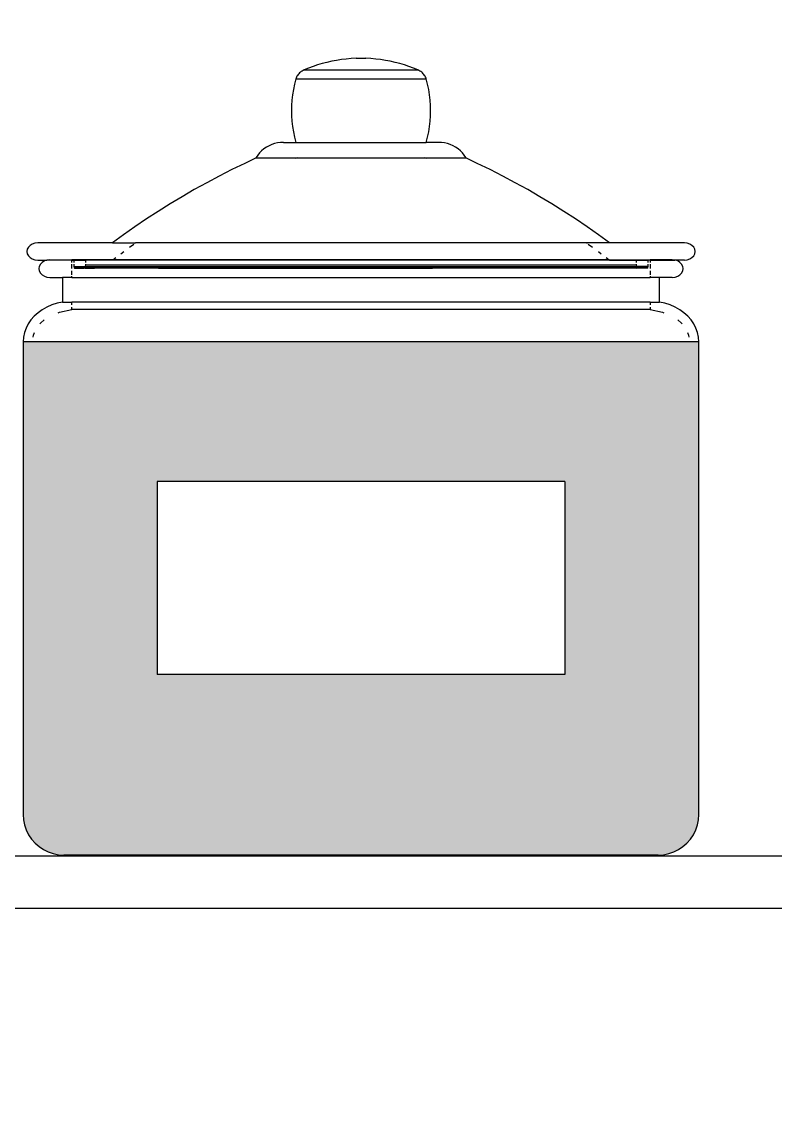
# Model space of a CAD drawing. Header units: millimetres. Extents: x 857 to 2168, y 576 to 1198.
# Drawn here: x 1510.3 to 1517.08, y 635.29 to 645.15 of the extents above; entities that cross this region are included whole.
import ezdxf

# ---------------------------------------------------------------- set-up
doc = ezdxf.new("R2010")
doc.units = ezdxf.units.MM
doc.layers.add('WAL', color=7, linetype='Continuous', lineweight=30)

msp = doc.modelspace()

# ---------------------------------------------------------------- hatches: boundary and pattern name
at = {"lineweight": -2, "true_color": 0xfac7ad}
h = msp.add_hatch(color=31, dxfattribs=at)
h.dxf.hatch_style = 1
h.paths.add_polyline_path([(1502.9774, 666.3152), (1502.8928, 666.3152), (1496.9806, 666.3152), (1496.896, 666.3152), (1496.896, 660.5431), (1496.8991, 660.4954), (1496.9084, 660.4484), (1496.9238, 660.4031), (1496.945, 660.3602), (1496.9716, 660.3204), (1497.0031, 660.2844), (1497.0391, 660.2529), (1497.0789, 660.2263), (1497.1218, 660.2051), (1497.1338, 660.2011), (1502.7396, 660.2011), (1502.7516, 660.2051), (1502.7945, 660.2263), (1502.8343, 660.2529), (1502.8703, 660.2844), (1502.9018, 660.3204), (1502.9284, 660.3602), (1502.9496, 660.4031), (1502.9649, 660.4484), (1502.9743, 660.4954), (1502.9774, 660.5431)])
h.paths.add_polyline_path([(1501.7719, 662.5604), (1498.1014, 662.5604), (1498.1014, 664.298), (1501.7719, 664.298)], flags=16)
h.paths.add_polyline_path([(1509.9276, 666.3152), (1509.843, 666.3152), (1503.9308, 666.3152), (1503.8462, 666.3152), (1503.8462, 660.5431), (1503.8493, 660.4954), (1503.8587, 660.4484), (1503.874, 660.4031), (1503.8952, 660.3602), (1503.9218, 660.3204), (1503.9533, 660.2844), (1503.9893, 660.2529), (1504.0291, 660.2263), (1504.072, 660.2051), (1504.084, 660.2011), (1509.6898, 660.2011), (1509.7018, 660.2051), (1509.7447, 660.2263), (1509.7845, 660.2529), (1509.8205, 660.2844), (1509.852, 660.3204), (1509.8786, 660.3602), (1509.8998, 660.4031), (1509.9152, 660.4484), (1509.9245, 660.4954), (1509.9276, 660.5431)])
h.paths.add_polyline_path([(1505.0517, 662.5604), (1505.0517, 664.298), (1508.7221, 664.298), (1508.7221, 662.5604)], flags=16)
h.paths.add_polyline_path([(1516.6871, 660.4031), (1516.7025, 660.4484), (1516.7118, 660.4954), (1516.715, 660.5431), (1516.715, 664.7949), (1510.6335, 664.7949), (1510.6335, 660.5431), (1510.6366, 660.4954), (1510.646, 660.4484), (1510.6614, 660.4031), (1510.6825, 660.3602), (1510.7091, 660.3204), (1510.7407, 660.2844), (1510.7766, 660.2529), (1510.8164, 660.2263), (1510.8594, 660.2051), (1510.8714, 660.2011), (1516.4771, 660.2011), (1516.4891, 660.2051), (1516.532, 660.2263), (1516.5718, 660.2529), (1516.6078, 660.2844), (1516.6393, 660.3204), (1516.6659, 660.3602)])
h.paths.add_polyline_path([(1511.839, 661.8002), (1511.839, 663.5378), (1515.5095, 663.5378), (1515.5095, 661.8002)], flags=16)
h.paths.add_polyline_path([(1523.6652, 664.7949), (1517.5837, 664.7949), (1517.5837, 660.5431), (1517.5869, 660.4954), (1517.5962, 660.4484), (1517.6116, 660.4031), (1517.6327, 660.3602), (1517.6593, 660.3204), (1517.6909, 660.2844), (1517.7269, 660.2529), (1517.7667, 660.2263), (1517.8096, 660.2051), (1517.8216, 660.2011), (1523.4273, 660.2011), (1523.4393, 660.2051), (1523.4822, 660.2263), (1523.522, 660.2529), (1523.558, 660.2844), (1523.5896, 660.3204), (1523.6162, 660.3602), (1523.6373, 660.4031), (1523.6527, 660.4484), (1523.662, 660.4954), (1523.6652, 660.5431)])
h.paths.add_polyline_path([(1518.7892, 661.8002), (1518.7892, 663.5378), (1522.4597, 663.5378), (1522.4597, 661.8002)], flags=16)
h.paths.add_polyline_path([(1504.2156, 653.5271), (1498.1341, 653.5271), (1498.1341, 649.2754), (1498.1373, 649.2276), (1498.1466, 649.1807), (1498.162, 649.1354), (1498.1831, 649.0925), (1498.2097, 649.0527), (1498.2413, 649.0167), (1504.1084, 649.0167), (1504.14, 649.0527), (1504.1666, 649.0925), (1504.1877, 649.1354), (1504.2031, 649.1807), (1504.2124, 649.2276), (1504.2156, 649.2754)])
h.paths.add_polyline_path([(1503.0101, 650.5325), (1499.3396, 650.5325), (1499.3396, 652.27), (1503.0101, 652.27)], flags=16)
h.paths.add_polyline_path([(1524.9033, 655.0475), (1524.8187, 655.0475), (1518.9065, 655.0475), (1518.8219, 655.0475), (1518.8219, 649.2754), (1518.825, 649.2276), (1518.8344, 649.1807), (1518.8497, 649.1354), (1518.8709, 649.0925), (1518.8975, 649.0527), (1518.9291, 649.0167), (1524.7962, 649.0167), (1524.8277, 649.0527), (1524.8543, 649.0925), (1524.8755, 649.1354), (1524.8909, 649.1807), (1524.9002, 649.2276), (1524.9033, 649.2754)])
h.paths.add_polyline_path([(1523.6979, 653.0302), (1523.6979, 651.2927), (1520.0274, 651.2927), (1520.0274, 653.0302)], flags=16)
h.paths.add_polyline_path([(1511.1658, 653.5271), (1505.0844, 653.5271), (1505.0844, 649.2754), (1505.0875, 649.2276), (1505.0968, 649.1807), (1505.1122, 649.1354), (1505.1334, 649.0925), (1505.16, 649.0527), (1505.1915, 649.0167), (1511.0586, 649.0167), (1511.0902, 649.0527), (1511.1168, 649.0925), (1511.1379, 649.1354), (1511.1533, 649.1807), (1511.1627, 649.2276), (1511.1658, 649.2754)])
h.paths.add_polyline_path([(1506.2898, 650.5325), (1506.2898, 652.27), (1509.9603, 652.27), (1509.9603, 650.5325)], flags=16)
h.paths.add_polyline_path([(1517.9531, 655.0475), (1517.8685, 655.0475), (1511.9563, 655.0475), (1511.8717, 655.0475), (1511.8717, 649.2754), (1511.8748, 649.2276), (1511.8841, 649.1807), (1511.8995, 649.1354), (1511.9207, 649.0925), (1511.9473, 649.0527), (1511.9788, 649.0167), (1517.846, 649.0167), (1517.8775, 649.0527), (1517.9041, 649.0925), (1517.9253, 649.1354), (1517.9407, 649.1807), (1517.95, 649.2276), (1517.9531, 649.2754)])
h.paths.add_polyline_path([(1513.0772, 651.2927), (1513.0772, 653.0302), (1516.7476, 653.0302), (1516.7476, 651.2927)], flags=16)
h.paths.add_polyline_path([(1502.6545, 643.7909), (1502.5699, 643.7909), (1496.6576, 643.7909), (1496.573, 643.7909), (1496.573, 638.0188), (1496.5762, 637.9711), (1496.5855, 637.9242), (1496.6009, 637.8788), (1496.622, 637.8359), (1496.6486, 637.7961), (1496.6802, 637.7601), (1496.7162, 637.7286), (1496.7559, 637.702), (1496.7989, 637.6808), (1496.8442, 637.6655), (1496.8911, 637.6561), (1496.9389, 637.653), (1497.304, 637.653), (1501.9235, 637.653), (1502.2886, 637.653), (1502.3364, 637.6561), (1502.3833, 637.6655), (1502.4286, 637.6808), (1502.4715, 637.702), (1502.5113, 637.7286), (1502.5473, 637.7601), (1502.5789, 637.7961), (1502.6054, 637.8359), (1502.6266, 637.8788), (1502.642, 637.9242), (1502.6513, 637.9711), (1502.6545, 638.0188)])
h.paths.add_polyline_path([(1497.7785, 640.0361), (1497.7785, 641.7737), (1501.449, 641.7737), (1501.449, 640.0361)], flags=16)
h.paths.add_polyline_path([(1509.6047, 643.7909), (1509.5201, 643.7909), (1503.6078, 643.7909), (1503.5232, 643.7909), (1503.5232, 638.0188), (1503.5264, 637.9711), (1503.5357, 637.9242), (1503.5511, 637.8788), (1503.5723, 637.8359), (1503.5988, 637.7961), (1503.6304, 637.7601), (1503.6664, 637.7286), (1503.7062, 637.702), (1503.7491, 637.6808), (1503.7944, 637.6655), (1503.8413, 637.6561), (1503.8891, 637.653), (1504.2542, 637.653), (1508.8737, 637.653), (1509.2388, 637.653), (1509.2866, 637.6561), (1509.3335, 637.6655), (1509.3788, 637.6808), (1509.4218, 637.702), (1509.4615, 637.7286), (1509.4975, 637.7601), (1509.5291, 637.7961), (1509.5557, 637.8359), (1509.5768, 637.8788), (1509.5922, 637.9242), (1509.6016, 637.9711), (1509.6047, 638.0188)])
h.paths.add_polyline_path([(1504.7287, 640.0361), (1504.7287, 641.7737), (1508.3992, 641.7737), (1508.3992, 640.0361)], flags=16)
h.paths.add_polyline_path([(1516.392, 642.2706), (1510.3106, 642.2706), (1510.3106, 638.0188), (1510.3137, 637.9711), (1510.323, 637.9242), (1510.3384, 637.8788), (1510.3596, 637.8359), (1510.3862, 637.7961), (1510.4177, 637.7601), (1510.4537, 637.7286), (1510.4935, 637.702), (1510.5364, 637.6808), (1510.5817, 637.6655), (1510.6287, 637.6561), (1510.6764, 637.653), (1511.0416, 637.653), (1515.661, 637.653), (1516.0262, 637.653), (1516.0739, 637.6561), (1516.1208, 637.6655), (1516.1662, 637.6808), (1516.2091, 637.702), (1516.2489, 637.7286), (1516.2848, 637.7601), (1516.3164, 637.7961), (1516.343, 637.8359), (1516.3642, 637.8788), (1516.3795, 637.9242), (1516.3889, 637.9711), (1516.392, 638.0188)])
h.paths.add_polyline_path([(1511.516, 639.2759), (1511.516, 641.0135), (1515.1865, 641.0135), (1515.1865, 639.2759)], flags=16)
h.paths.add_polyline_path([(1523.2932, 637.8359), (1523.3144, 637.8788), (1523.3298, 637.9242), (1523.3391, 637.9711), (1523.3422, 638.0188), (1523.3422, 642.2706), (1517.2608, 642.2706), (1517.2608, 638.0188), (1517.2639, 637.9711), (1517.2732, 637.9242), (1517.2886, 637.8788), (1517.3098, 637.8359), (1517.3364, 637.7961), (1517.3679, 637.7601), (1517.4039, 637.7286), (1517.4437, 637.702), (1517.4866, 637.6808), (1517.5319, 637.6655), (1517.5789, 637.6561), (1517.6266, 637.653), (1517.9918, 637.653), (1522.6112, 637.653), (1522.9764, 637.653), (1523.0241, 637.6561), (1523.0711, 637.6655), (1523.1164, 637.6808), (1523.1593, 637.702), (1523.1991, 637.7286), (1523.2351, 637.7601), (1523.2666, 637.7961)])
h.paths.add_polyline_path([(1518.4663, 639.2759), (1518.4663, 641.0135), (1522.1367, 641.0135), (1522.1367, 639.2759)], flags=16)
h.paths.add_polyline_path([(1502.6849, 630.9782), (1496.6035, 630.9782), (1496.6035, 626.7265), (1496.6066, 626.6787), (1496.616, 626.6318), (1496.6314, 626.5865), (1496.6525, 626.5435), (1496.6791, 626.5037), (1496.7107, 626.4678), (1502.5778, 626.4678), (1502.6093, 626.5037), (1502.6359, 626.5435), (1502.6571, 626.5865), (1502.6725, 626.6318), (1502.6818, 626.6787), (1502.6849, 626.7265)])
h.paths.add_polyline_path([(1497.809, 627.9836), (1497.809, 629.7211), (1501.4795, 629.7211), (1501.4795, 627.9836)], flags=16)
h.paths.add_polyline_path([(1509.6352, 630.9782), (1503.5537, 630.9782), (1503.5537, 626.7265), (1503.5569, 626.6787), (1503.5662, 626.6318), (1503.5816, 626.5865), (1503.6027, 626.5435), (1503.6293, 626.5037), (1503.6609, 626.4678), (1509.528, 626.4678), (1509.5596, 626.5037), (1509.5862, 626.5435), (1509.6073, 626.5865), (1509.6227, 626.6318), (1509.632, 626.6787), (1509.6352, 626.7265)])
h.paths.add_polyline_path([(1504.7592, 627.9836), (1504.7592, 629.7211), (1508.4297, 629.7211), (1508.4297, 627.9836)], flags=16)
h.paths.add_polyline_path([(1516.4225, 632.4986), (1516.3379, 632.4986), (1510.4256, 632.4986), (1510.341, 632.4986), (1510.341, 626.7265), (1510.3442, 626.6787), (1510.3535, 626.6318), (1510.3689, 626.5865), (1510.3901, 626.5435), (1510.4167, 626.5037), (1510.4482, 626.4678), (1516.3153, 626.4678), (1516.3469, 626.5037), (1516.3735, 626.5435), (1516.3946, 626.5865), (1516.41, 626.6318), (1516.4194, 626.6787), (1516.4225, 626.7265)])
h.paths.add_polyline_path([(1511.5465, 628.7437), (1511.5465, 630.4813), (1515.217, 630.4813), (1515.217, 628.7437)], flags=16)
h.paths.add_polyline_path([(1523.3727, 632.4986), (1523.2881, 632.4986), (1517.3759, 632.4986), (1517.2913, 632.4986), (1517.2913, 626.7265), (1517.2944, 626.6787), (1517.3037, 626.6318), (1517.3191, 626.5865), (1517.3403, 626.5435), (1517.3669, 626.5037), (1517.3984, 626.4678), (1523.2656, 626.4678), (1523.2971, 626.5037), (1523.3237, 626.5435), (1523.3449, 626.5865), (1523.3602, 626.6318), (1523.3696, 626.6787), (1523.3727, 626.7265)])
h.paths.add_polyline_path([(1522.1672, 628.7437), (1518.4968, 628.7437), (1518.4968, 630.4813), (1522.1672, 630.4813)], flags=16)
at = {"layer": 'WAL', "lineweight": -2, "true_color": 0xd56c9f}
h = msp.add_hatch(dxfattribs=at)
h.set_pattern_fill('GOST_GROUND', color=233, scale=0.75)
h.set_pattern_definition([(45, (-730.247, 1758.333), (10.606602, 0), [15]), (45, (-727.997, 1758.333), (10.606602, 0), [15]), (45, (-725.747, 1758.333), (10.606602, 0), [15])])
h.paths.add_polyline_path([(1533.8141, 703.2475), (1490.8692, 703.2475), (1490.8692, 673.8299), (1529.406, 673.8299, 0.496712), (1529.406, 672.89), (1490.8692, 672.89), (1490.8692, 671.0101), (1529.406, 671.0101), (1529.406, 626.3639), (1490.8692, 626.3639), (1490.8692, 624.4841), (1529.4284, 624.4841, 0.569305), (1529.4284, 623.5442), (1490.8692, 623.5442), (1490.8692, 594.9485), (1533.8141, 594.9485), (1533.8141, 622.6047)])

# ---------------------------------------------------------------- linework, layer by layer
at = {"layer": 'WAL', "lineweight": -2}
for p, q in [((1513.3069, 644.8195), (1513.2626, 644.8169)), ((1513.3069, 644.8195), (1513.2626, 644.8169)), ((1513.3069, 644.8195), (1513.3957, 644.8195)), ((1513.3069, 644.8195), (1513.3957, 644.8195)), ((1513.44, 644.8169), (1513.3957, 644.8195)), ((1513.44, 644.8169), (1513.3957, 644.8195)), ((1512.8799, 644.7307), (1512.8405, 644.7144)), ((1512.8799, 644.7307), (1512.8405, 644.7144)), ((1512.9202, 644.7457), (1512.8799, 644.7307)), ((1512.9202, 644.7457), (1512.8799, 644.7307)), ((1512.9611, 644.7594), (1512.9202, 644.7457)), ((1512.9611, 644.7594), (1512.9202, 644.7457)), ((1513.0028, 644.7718), (1512.9611, 644.7594)), ((1513.0028, 644.7718), (1512.9611, 644.7594)), ((1513.045, 644.7828), (1513.0028, 644.7718)), ((1513.045, 644.7828), (1513.0028, 644.7718)), ((1513.0877, 644.7924), (1513.045, 644.7828)), ((1513.0877, 644.7924), (1513.045, 644.7828)), ((1513.131, 644.8007), (1513.0877, 644.7924)), ((1513.131, 644.8007), (1513.0877, 644.7924)), ((1513.1746, 644.8075), (1513.131, 644.8007)), ((1513.1746, 644.8075), (1513.131, 644.8007)), ((1513.2185, 644.8129), (1513.1746, 644.8075)), ((1513.2185, 644.8129), (1513.1746, 644.8075)), ((1513.2626, 644.8169), (1513.2185, 644.8129)), ((1513.2626, 644.8169), (1513.2185, 644.8129)), ((1513.4841, 644.8129), (1513.44, 644.8169)), ((1513.4841, 644.8129), (1513.44, 644.8169)), ((1513.528, 644.8075), (1513.4841, 644.8129)), ((1513.528, 644.8075), (1513.4841, 644.8129)), ((1513.5716, 644.8007), (1513.528, 644.8075)), ((1513.5716, 644.8007), (1513.528, 644.8075)), ((1513.6148, 644.7924), (1513.5716, 644.8007)), ((1513.6148, 644.7924), (1513.5716, 644.8007)), ((1513.6576, 644.7828), (1513.6148, 644.7924)), ((1513.6576, 644.7828), (1513.6148, 644.7924)), ((1513.6998, 644.7718), (1513.6576, 644.7828)), ((1513.6998, 644.7718), (1513.6576, 644.7828)), ((1513.7414, 644.7594), (1513.6998, 644.7718)), ((1513.7414, 644.7594), (1513.6998, 644.7718)), ((1513.7824, 644.7457), (1513.7414, 644.7594)), ((1513.7824, 644.7457), (1513.7414, 644.7594)), ((1513.8226, 644.7307), (1513.7824, 644.7457)), ((1513.8226, 644.7307), (1513.7824, 644.7457)), ((1513.8621, 644.7144), (1513.8226, 644.7307)), ((1513.8621, 644.7144), (1513.8226, 644.7307)), ((1512.7635, 644.6334), (1512.7518, 644.5865)), ((1512.7635, 644.6334), (1512.7518, 644.5865)), ((1512.7663, 644.6419), (1512.7635, 644.6334)), ((1512.7663, 644.6419), (1512.7635, 644.6334)), ((1512.7635, 644.6334), (1513.939, 644.6334)), ((1512.7635, 644.6334), (1513.939, 644.6334)), ((1512.7697, 644.6502), (1512.7663, 644.6419)), ((1512.7697, 644.6502), (1512.7663, 644.6419)), ((1512.774, 644.6582), (1512.7697, 644.6502)), ((1512.774, 644.6582), (1512.7697, 644.6502)), ((1512.7789, 644.666), (1512.774, 644.6582)), ((1512.7789, 644.666), (1512.774, 644.6582)), ((1512.7845, 644.6735), (1512.7789, 644.666)), ((1512.7845, 644.6735), (1512.7789, 644.666)), ((1512.7908, 644.6806), (1512.7845, 644.6735)), ((1512.7908, 644.6806), (1512.7845, 644.6735)), ((1512.7977, 644.6874), (1512.7908, 644.6806)), ((1512.7977, 644.6874), (1512.7908, 644.6806)), ((1512.8053, 644.6937), (1512.7977, 644.6874)), ((1512.8053, 644.6937), (1512.7977, 644.6874)), ((1512.8133, 644.6996), (1512.8053, 644.6937)), ((1512.8133, 644.6996), (1512.8053, 644.6937)), ((1512.8219, 644.7051), (1512.8133, 644.6996)), ((1512.8219, 644.7051), (1512.8133, 644.6996)), ((1512.831, 644.71), (1512.8219, 644.7051)), ((1512.831, 644.71), (1512.8219, 644.7051)), ((1512.8405, 644.7144), (1512.831, 644.71)), ((1512.8405, 644.7144), (1512.831, 644.71)), ((1512.8405, 644.7144), (1513.8621, 644.7144)), ((1512.8405, 644.7144), (1513.8621, 644.7144)), ((1513.8716, 644.71), (1513.8621, 644.7144)), ((1513.8716, 644.71), (1513.8621, 644.7144)), ((1513.8806, 644.7051), (1513.8716, 644.71)), ((1513.8806, 644.7051), (1513.8716, 644.71)), ((1513.8892, 644.6996), (1513.8806, 644.7051)), ((1513.8892, 644.6996), (1513.8806, 644.7051)), ((1513.8973, 644.6937), (1513.8892, 644.6996)), ((1513.8973, 644.6937), (1513.8892, 644.6996)), ((1513.9048, 644.6874), (1513.8973, 644.6937)), ((1513.9048, 644.6874), (1513.8973, 644.6937)), ((1513.9118, 644.6806), (1513.9048, 644.6874)), ((1513.9118, 644.6806), (1513.9048, 644.6874)), ((1513.9181, 644.6735), (1513.9118, 644.6806)), ((1513.9181, 644.6735), (1513.9118, 644.6806)), ((1513.9237, 644.666), (1513.9181, 644.6735)), ((1513.9237, 644.666), (1513.9181, 644.6735)), ((1513.9286, 644.6582), (1513.9237, 644.666)), ((1513.9286, 644.6582), (1513.9237, 644.666)), ((1513.9328, 644.6502), (1513.9286, 644.6582)), ((1513.9328, 644.6502), (1513.9286, 644.6582)), ((1513.9363, 644.6419), (1513.9328, 644.6502)), ((1513.9363, 644.6419), (1513.9328, 644.6502)), ((1513.939, 644.6334), (1513.9363, 644.6419)), ((1513.939, 644.6334), (1513.9363, 644.6419)), ((1513.9508, 644.5865), (1513.939, 644.6334)), ((1513.9508, 644.5865), (1513.939, 644.6334)), ((1512.7422, 644.5393), (1512.7347, 644.4918)), ((1512.7422, 644.5393), (1512.7347, 644.4918)), ((1512.7518, 644.5865), (1512.7422, 644.5393)), ((1512.7518, 644.5865), (1512.7422, 644.5393)), ((1513.9604, 644.5393), (1513.9508, 644.5865)), ((1513.9604, 644.5393), (1513.9508, 644.5865)), ((1513.9679, 644.4918), (1513.9604, 644.5393)), ((1513.9679, 644.4918), (1513.9604, 644.5393)), ((1512.7293, 644.4442), (1512.7261, 644.3964)), ((1512.7293, 644.4442), (1512.7261, 644.3964)), ((1512.7347, 644.4918), (1512.7293, 644.4442)), ((1512.7347, 644.4918), (1512.7293, 644.4442)), ((1513.9732, 644.4442), (1513.9679, 644.4918)), ((1513.9732, 644.4442), (1513.9679, 644.4918)), ((1513.9764, 644.3964), (1513.9732, 644.4442)), ((1513.9764, 644.3964), (1513.9732, 644.4442)), ((1512.7261, 644.3964), (1512.725, 644.3485)), ((1512.7261, 644.3964), (1512.725, 644.3485)), ((1512.725, 644.3485), (1512.7261, 644.3007)), ((1512.725, 644.3485), (1512.7261, 644.3007)), ((1513.9775, 644.3485), (1513.9764, 644.3964)), ((1513.9775, 644.3485), (1513.9764, 644.3964)), ((1513.9764, 644.3007), (1513.9775, 644.3485)), ((1513.9764, 644.3007), (1513.9775, 644.3485)), ((1512.7261, 644.3007), (1512.7293, 644.2529)), ((1512.7261, 644.3007), (1512.7293, 644.2529)), ((1512.7293, 644.2529), (1512.7347, 644.2053)), ((1512.7293, 644.2529), (1512.7347, 644.2053)), ((1513.9679, 644.2053), (1513.9732, 644.2529)), ((1513.9679, 644.2053), (1513.9732, 644.2529)), ((1513.9732, 644.2529), (1513.9764, 644.3007)), ((1513.9732, 644.2529), (1513.9764, 644.3007)), ((1512.7347, 644.2053), (1512.7422, 644.1578)), ((1512.7347, 644.2053), (1512.7422, 644.1578)), ((1512.7422, 644.1578), (1512.7518, 644.1106)), ((1512.7422, 644.1578), (1512.7518, 644.1106)), ((1513.9508, 644.1106), (1513.9604, 644.1578)), ((1513.9508, 644.1106), (1513.9604, 644.1578)), ((1513.9604, 644.1578), (1513.9679, 644.2053)), ((1513.9604, 644.1578), (1513.9679, 644.2053)), ((1512.5233, 644.0333), (1512.4997, 644.0204)), ((1512.5233, 644.0333), (1512.4997, 644.0204)), ((1512.5481, 644.0441), (1512.5233, 644.0333)), ((1512.5481, 644.0441), (1512.5233, 644.0333)), ((1512.574, 644.0526), (1512.5481, 644.0441)), ((1512.574, 644.0526), (1512.5481, 644.0441)), ((1512.6005, 644.0587), (1512.574, 644.0526)), ((1512.6005, 644.0587), (1512.574, 644.0526)), ((1512.6276, 644.0624), (1512.6005, 644.0587)), ((1512.6276, 644.0624), (1512.6005, 644.0587)), ((1512.655, 644.0636), (1512.6276, 644.0624)), ((1512.655, 644.0636), (1512.6276, 644.0624)), ((1512.655, 644.0636), (1512.7635, 644.0636)), ((1512.655, 644.0636), (1512.7635, 644.0636)), ((1512.7518, 644.1106), (1512.7635, 644.0636)), ((1512.7518, 644.1106), (1512.7635, 644.0636)), ((1512.7635, 644.0636), (1513.939, 644.0636)), ((1512.7635, 644.0636), (1513.939, 644.0636)), ((1513.939, 644.0636), (1513.9508, 644.1106)), ((1513.939, 644.0636), (1513.9508, 644.1106)), ((1514.0476, 644.0636), (1513.939, 644.0636)), ((1514.0476, 644.0636), (1513.939, 644.0636)), ((1514.075, 644.0624), (1514.0476, 644.0636)), ((1514.075, 644.0624), (1514.0476, 644.0636)), ((1514.102, 644.0587), (1514.075, 644.0624)), ((1514.102, 644.0587), (1514.075, 644.0624)), ((1514.1286, 644.0526), (1514.102, 644.0587)), ((1514.1286, 644.0526), (1514.102, 644.0587)), ((1514.1544, 644.0441), (1514.1286, 644.0526)), ((1514.1544, 644.0441), (1514.1286, 644.0526)), ((1514.1793, 644.0333), (1514.1544, 644.0441)), ((1514.1793, 644.0333), (1514.1544, 644.0441)), ((1514.2029, 644.0204), (1514.1793, 644.0333)), ((1514.2029, 644.0204), (1514.1793, 644.0333)), ((1512.4215, 643.9494), (1512.4069, 643.9276)), ((1512.4215, 643.9494), (1512.4069, 643.9276)), ((1512.4382, 643.9697), (1512.4215, 643.9494)), ((1512.4382, 643.9697), (1512.4215, 643.9494)), ((1512.4569, 643.9884), (1512.4382, 643.9697)), ((1512.4569, 643.9884), (1512.4382, 643.9697)), ((1512.4775, 644.0054), (1512.4569, 643.9884)), ((1512.4775, 644.0054), (1512.4569, 643.9884)), ((1512.4997, 644.0204), (1512.4775, 644.0054)), ((1512.4997, 644.0204), (1512.4775, 644.0054)), ((1514.2251, 644.0054), (1514.2029, 644.0204)), ((1514.2251, 644.0054), (1514.2029, 644.0204)), ((1514.2457, 643.9884), (1514.2251, 644.0054)), ((1514.2457, 643.9884), (1514.2251, 644.0054)), ((1514.2644, 643.9697), (1514.2457, 643.9884)), ((1514.2644, 643.9697), (1514.2457, 643.9884)), ((1514.2811, 643.9494), (1514.2644, 643.9697)), ((1514.2811, 643.9494), (1514.2644, 643.9697)), ((1514.2957, 643.9276), (1514.2811, 643.9494)), ((1514.2957, 643.9276), (1514.2811, 643.9494)), ((1512.3048, 643.8742), (1512.1893, 643.818)), ((1512.3048, 643.8742), (1512.1893, 643.818)), ((1512.4028, 643.9199), (1512.3048, 643.8742)), ((1512.4028, 643.9199), (1512.3048, 643.8742)), ((1512.4069, 643.9276), (1512.4028, 643.9199)), ((1512.4069, 643.9276), (1512.4028, 643.9199)), ((1512.7621, 643.9199), (1512.4028, 643.9199)), ((1512.7621, 643.9199), (1512.4028, 643.9199)), ((1512.7621, 643.9199), (1512.7831, 643.9276)), ((1512.7621, 643.9199), (1512.7831, 643.9276)), ((1513.9404, 643.9199), (1512.7621, 643.9199)), ((1513.9404, 643.9199), (1512.7621, 643.9199)), ((1513.9195, 643.9276), (1513.9404, 643.9199)), ((1513.9195, 643.9276), (1513.9404, 643.9199)), ((1514.2998, 643.9199), (1513.9404, 643.9199)), ((1514.2998, 643.9199), (1513.9404, 643.9199)), ((1514.2998, 643.9199), (1514.2957, 643.9276)), ((1514.2998, 643.9199), (1514.2957, 643.9276)), ((1514.3978, 643.8742), (1514.2998, 643.9199)), ((1514.3978, 643.8742), (1514.2998, 643.9199)), ((1514.5132, 643.818), (1514.3978, 643.8742)), ((1514.5132, 643.818), (1514.3978, 643.8742)), ((1512.0752, 643.7599), (1511.9624, 643.6999)), ((1512.0752, 643.7599), (1511.9624, 643.6999)), ((1512.1893, 643.818), (1512.0752, 643.7599)), ((1512.1893, 643.818), (1512.0752, 643.7599)), ((1514.6274, 643.7599), (1514.5132, 643.818)), ((1514.6274, 643.7599), (1514.5132, 643.818)), ((1514.7402, 643.6999), (1514.6274, 643.7599)), ((1514.7402, 643.6999), (1514.6274, 643.7599)), ((1511.851, 643.6382), (1511.741, 643.5748)), ((1511.851, 643.6382), (1511.741, 643.5748)), ((1511.9624, 643.6999), (1511.851, 643.6382)), ((1511.9624, 643.6999), (1511.851, 643.6382)), ((1514.8516, 643.6382), (1514.7402, 643.6999)), ((1514.8516, 643.6382), (1514.7402, 643.6999)), ((1514.9616, 643.5748), (1514.8516, 643.6382)), ((1514.9616, 643.5748), (1514.8516, 643.6382)), ((1511.741, 643.5748), (1511.6325, 643.5096)), ((1511.741, 643.5748), (1511.6325, 643.5096)), ((1515.0701, 643.5096), (1514.9616, 643.5748)), ((1515.0701, 643.5096), (1514.9616, 643.5748)), ((1511.5255, 643.4427), (1511.4202, 643.3741)), ((1511.5255, 643.4427), (1511.4202, 643.3741)), ((1511.6325, 643.5096), (1511.5255, 643.4427)), ((1511.6325, 643.5096), (1511.5255, 643.4427)), ((1515.177, 643.4427), (1515.0701, 643.5096)), ((1515.177, 643.4427), (1515.0701, 643.5096)), ((1515.2824, 643.3741), (1515.177, 643.4427)), ((1515.2824, 643.3741), (1515.177, 643.4427)), ((1511.4202, 643.3741), (1511.3164, 643.3039)), ((1511.4202, 643.3741), (1511.3164, 643.3039)), ((1515.3862, 643.3039), (1515.2824, 643.3741)), ((1515.3862, 643.3039), (1515.2824, 643.3741)), ((1511.3164, 643.3039), (1511.2143, 643.2321)), ((1511.3164, 643.3039), (1511.2143, 643.2321)), ((1515.4882, 643.2321), (1515.3862, 643.3039)), ((1515.4882, 643.2321), (1515.3862, 643.3039)), ((1510.3924, 643.1483), (1510.3723, 643.1361)), ((1510.3924, 643.1483), (1510.3723, 643.1361)), ((1510.4159, 643.156), (1510.3924, 643.1483)), ((1510.4159, 643.156), (1510.3924, 643.1483)), ((1510.441, 643.1586), (1510.4159, 643.156)), ((1510.441, 643.1586), (1510.4159, 643.156)), ((1511.114, 643.1586), (1510.441, 643.1586)), ((1511.114, 643.1586), (1510.441, 643.1586)), ((1511.2143, 643.2321), (1511.114, 643.1586)), ((1511.2143, 643.2321), (1511.114, 643.1586)), ((1511.114, 643.1586), (1511.3204, 643.1586)), ((1511.114, 643.1586), (1511.3204, 643.1586)), ((1511.2669, 643.1201), (1511.306, 643.1483)), ((1511.2669, 643.1201), (1511.306, 643.1483)), ((1511.3167, 643.156), (1511.3204, 643.1586)), ((1511.3167, 643.156), (1511.3204, 643.1586)), ((1515.3822, 643.1586), (1511.3204, 643.1586)), ((1515.3822, 643.1586), (1511.3204, 643.1586)), ((1515.3822, 643.1586), (1515.3859, 643.156)), ((1515.5886, 643.1586), (1515.3822, 643.1586)), ((1515.3822, 643.1586), (1515.3859, 643.156)), ((1515.5886, 643.1586), (1515.3822, 643.1586)), ((1515.3965, 643.1483), (1515.4357, 643.1201)), ((1515.3965, 643.1483), (1515.4357, 643.1201)), ((1515.5886, 643.1586), (1515.4882, 643.2321)), ((1515.5886, 643.1586), (1515.4882, 643.2321)), ((1516.2615, 643.1586), (1515.5886, 643.1586)), ((1516.2615, 643.1586), (1515.5886, 643.1586)), ((1516.2867, 643.156), (1516.2615, 643.1586)), ((1516.2867, 643.156), (1516.2615, 643.1586)), ((1516.3101, 643.1483), (1516.2867, 643.156)), ((1516.3101, 643.1483), (1516.2867, 643.156)), ((1516.3302, 643.1361), (1516.3101, 643.1483)), ((1516.3302, 643.1361), (1516.3101, 643.1483)), ((1510.3472, 643.1015), (1510.3439, 643.0815)), ((1510.3472, 643.1015), (1510.3439, 643.0815)), ((1510.3439, 643.0815), (1510.3472, 643.0616)), ((1510.3439, 643.0815), (1510.3472, 643.0616)), ((1510.3569, 643.1201), (1510.3472, 643.1015)), ((1510.3569, 643.1201), (1510.3472, 643.1015)), ((1510.3472, 643.0616), (1510.3569, 643.043)), ((1510.3472, 643.0616), (1510.3569, 643.043)), ((1510.3723, 643.1361), (1510.3569, 643.1201)), ((1510.3723, 643.1361), (1510.3569, 643.1201)), ((1511.1889, 643.0616), (1511.215, 643.0815)), ((1511.1889, 643.0616), (1511.215, 643.0815)), ((1515.4875, 643.0815), (1515.5137, 643.0616)), ((1515.4875, 643.0815), (1515.5137, 643.0616)), ((1516.3457, 643.1201), (1516.3302, 643.1361)), ((1516.3457, 643.1201), (1516.3302, 643.1361)), ((1516.3554, 643.1015), (1516.3457, 643.1201)), ((1516.3554, 643.1015), (1516.3457, 643.1201)), ((1516.3457, 643.043), (1516.3554, 643.0616)), ((1516.3457, 643.043), (1516.3554, 643.0616)), ((1516.3587, 643.0815), (1516.3554, 643.1015)), ((1516.3587, 643.0815), (1516.3554, 643.1015)), ((1516.3554, 643.0616), (1516.3587, 643.0815)), ((1516.3554, 643.0616), (1516.3587, 643.0815)), ((1510.3569, 643.043), (1510.3723, 643.027)), ((1510.3569, 643.043), (1510.3723, 643.027)), ((1510.3723, 643.027), (1510.3924, 643.0148)), ((1510.3723, 643.027), (1510.3924, 643.0148)), ((1510.3924, 643.0148), (1510.4159, 643.0071)), ((1510.3924, 643.0148), (1510.4159, 643.0071)), ((1510.4159, 643.0071), (1510.441, 643.0045)), ((1510.4159, 643.0071), (1510.441, 643.0045)), ((1510.441, 643.0045), (1510.5245, 643.0044)), ((1510.441, 643.0045), (1510.5245, 643.0044)), ((1510.4558, 642.9483), (1510.4525, 642.9278)), ((1510.4558, 642.9483), (1510.4525, 642.9278)), ((1510.4655, 642.9674), (1510.4558, 642.9483)), ((1510.4655, 642.9674), (1510.4558, 642.9483)), ((1510.4809, 642.9838), (1510.4655, 642.9674)), ((1510.4809, 642.9838), (1510.4655, 642.9674)), ((1510.501, 642.9964), (1510.4809, 642.9838)), ((1510.501, 642.9964), (1510.4809, 642.9838)), ((1510.5245, 643.0044), (1510.501, 642.9964)), ((1510.5245, 643.0044), (1510.501, 642.9964)), ((1510.5254, 643.0045), (1510.5245, 643.0044)), ((1510.5254, 643.0045), (1510.5245, 643.0044)), ((1510.5496, 643.0071), (1510.5254, 643.0045)), ((1510.5496, 643.0071), (1510.5254, 643.0045)), ((1510.7496, 643.0045), (1510.5254, 643.0045)), ((1510.7496, 643.0045), (1510.5254, 643.0045)), ((1510.5496, 643.0071), (1510.7496, 643.0071)), ((1510.5496, 643.0071), (1510.7496, 643.0071)), ((1510.7496, 643.0045), (1510.7496, 643.0071)), ((1511.1174, 643.0071), (1510.7496, 643.0071)), ((1511.114, 643.0071), (1510.7496, 643.0071)), ((1510.7496, 643.0045), (1510.7496, 643.0071)), ((1511.1174, 643.0071), (1510.7496, 643.0071)), ((1511.114, 643.0071), (1510.7496, 643.0071)), ((1510.7496, 642.9838), (1510.7496, 643.0045)), ((1510.7496, 643.0045), (1510.7663, 643.0045)), ((1510.7496, 642.9838), (1510.7496, 643.0045)), ((1510.7496, 643.0045), (1510.7663, 643.0045)), ((1510.7496, 642.9278), (1510.7496, 642.9674)), ((1510.7496, 642.9278), (1510.7496, 642.9674)), ((1510.7663, 643.0045), (1510.7666, 642.9838)), ((1510.7663, 643.0045), (1510.8749, 643.0045)), ((1510.7663, 643.0045), (1510.7666, 642.9838)), ((1510.7663, 643.0045), (1510.8749, 643.0045)), ((1510.7669, 642.9674), (1510.7672, 642.947)), ((1510.7669, 642.9674), (1510.7672, 642.947)), ((1510.7672, 642.947), (1510.7683, 642.9413)), ((1510.7672, 642.947), (1510.8726, 642.947)), ((1510.7672, 642.947), (1510.7683, 642.9413)), ((1510.7672, 642.947), (1510.8726, 642.947)), ((1510.8717, 642.9413), (1510.8726, 642.947)), ((1510.8717, 642.9413), (1510.8726, 642.947)), ((1510.8726, 642.947), (1510.8749, 642.9613)), ((1510.8726, 642.947), (1510.8749, 642.9613)), ((1510.8726, 642.947), (1515.83, 642.947)), ((1510.8726, 642.947), (1515.83, 642.947)), ((1510.8749, 642.9838), (1510.8749, 643.0045)), ((1511.114, 643.0045), (1510.8749, 643.0045)), ((1510.8749, 642.9838), (1510.8749, 643.0045)), ((1511.114, 643.0045), (1510.8749, 643.0045)), ((1510.8749, 642.9613), (1510.8749, 642.9674)), ((1510.8749, 642.9613), (1510.8749, 642.9674)), ((1510.8749, 642.9613), (1515.8277, 642.9613)), ((1510.8749, 642.9613), (1515.8277, 642.9613)), ((1511.114, 643.0045), (1511.1174, 643.0071)), ((1511.114, 643.0045), (1511.1174, 643.0071)), ((1515.5886, 643.0045), (1511.114, 643.0045)), ((1515.5886, 643.0045), (1511.114, 643.0045)), ((1511.1174, 643.0071), (1511.1436, 643.027)), ((1511.1174, 643.0071), (1511.1436, 643.027)), ((1515.5852, 643.0071), (1511.1174, 643.0071)), ((1515.5852, 643.0071), (1511.1174, 643.0071)), ((1515.559, 643.027), (1515.5852, 643.0071)), ((1515.559, 643.027), (1515.5852, 643.0071)), ((1515.5852, 643.0071), (1515.5886, 643.0045)), ((1515.5852, 643.0071), (1515.953, 643.0071)), ((1515.5852, 643.0071), (1515.5886, 643.0045)), ((1515.5852, 643.0071), (1515.953, 643.0071)), ((1515.5886, 643.0045), (1515.8277, 643.0045)), ((1515.5886, 643.0045), (1515.8277, 643.0045)), ((1515.8277, 643.0045), (1515.8277, 642.9838)), ((1515.8277, 643.0045), (1515.9363, 643.0045)), ((1515.8277, 643.0045), (1515.8277, 642.9838)), ((1515.8277, 643.0045), (1515.9363, 643.0045)), ((1515.8277, 642.9674), (1515.8277, 642.9613)), ((1515.8277, 642.9674), (1515.8277, 642.9613)), ((1515.8277, 642.9613), (1515.83, 642.947)), ((1515.8277, 642.9613), (1515.83, 642.947)), ((1515.83, 642.947), (1515.8309, 642.9413)), ((1515.9354, 642.947), (1515.83, 642.947)), ((1515.83, 642.947), (1515.8309, 642.9413)), ((1515.9354, 642.947), (1515.83, 642.947)), ((1515.9342, 642.9413), (1515.9354, 642.947)), ((1515.9342, 642.9413), (1515.9354, 642.947)), ((1515.9354, 642.947), (1515.9357, 642.9674)), ((1515.9354, 642.947), (1515.9357, 642.9674)), ((1515.936, 642.9838), (1515.9363, 643.0045)), ((1515.936, 642.9838), (1515.9363, 643.0045)), ((1515.953, 643.0045), (1515.9363, 643.0045)), ((1515.953, 643.0045), (1515.9363, 643.0045)), ((1515.953, 643.0071), (1515.953, 643.0045)), ((1516.1529, 643.0071), (1515.953, 643.0071)), ((1515.953, 643.0071), (1515.953, 643.0045)), ((1516.1529, 643.0071), (1515.953, 643.0071)), ((1515.953, 643.0045), (1515.953, 642.9838)), ((1515.953, 643.0045), (1516.1772, 643.0045)), ((1515.953, 643.0045), (1515.953, 642.9838)), ((1515.953, 643.0045), (1516.1772, 643.0045)), ((1515.953, 642.9674), (1515.953, 642.9278)), ((1515.953, 642.9674), (1515.953, 642.9278)), ((1516.1772, 643.0045), (1516.1529, 643.0071)), ((1516.1772, 643.0045), (1516.1529, 643.0071)), ((1516.1781, 643.0044), (1516.1772, 643.0045)), ((1516.1781, 643.0044), (1516.1772, 643.0045)), ((1516.2615, 643.0045), (1516.1781, 643.0044)), ((1516.2615, 643.0045), (1516.1781, 643.0044)), ((1516.2015, 642.9964), (1516.1781, 643.0044)), ((1516.2015, 642.9964), (1516.1781, 643.0044)), ((1516.2217, 642.9838), (1516.2015, 642.9964)), ((1516.2217, 642.9838), (1516.2015, 642.9964)), ((1516.2371, 642.9674), (1516.2217, 642.9838)), ((1516.2371, 642.9674), (1516.2217, 642.9838)), ((1516.2468, 642.9483), (1516.2371, 642.9674)), ((1516.2468, 642.9483), (1516.2371, 642.9674)), ((1516.2501, 642.9278), (1516.2468, 642.9483)), ((1516.2501, 642.9278), (1516.2468, 642.9483)), ((1516.2615, 643.0045), (1516.2867, 643.0071)), ((1516.2615, 643.0045), (1516.2867, 643.0071)), ((1516.2867, 643.0071), (1516.3101, 643.0148)), ((1516.2867, 643.0071), (1516.3101, 643.0148)), ((1516.3101, 643.0148), (1516.3302, 643.027)), ((1516.3101, 643.0148), (1516.3302, 643.027)), ((1516.3302, 643.027), (1516.3457, 643.043)), ((1516.3302, 643.027), (1516.3457, 643.043)), ((1510.4525, 642.9278), (1510.4558, 642.9073)), ((1510.4525, 642.9278), (1510.4558, 642.9073)), ((1510.4558, 642.9073), (1510.4655, 642.8882)), ((1510.4558, 642.9073), (1510.4655, 642.8882)), ((1510.4655, 642.8882), (1510.4809, 642.8717)), ((1510.4655, 642.8882), (1510.4809, 642.8717)), ((1510.4809, 642.8717), (1510.501, 642.8591)), ((1510.4809, 642.8717), (1510.501, 642.8591)), ((1510.501, 642.8591), (1510.5245, 642.8512)), ((1510.501, 642.8591), (1510.5245, 642.8512)), ((1510.5245, 642.8512), (1510.5496, 642.8485)), ((1510.5245, 642.8512), (1510.5496, 642.8485)), ((1510.5496, 642.8485), (1510.6652, 642.8485)), ((1510.5496, 642.8485), (1510.6652, 642.8485)), ((1510.6652, 642.8485), (1510.6652, 642.6269)), ((1510.7496, 642.8485), (1510.6652, 642.8485)), ((1510.6652, 642.8485), (1510.6652, 642.6269)), ((1510.7496, 642.8485), (1510.6652, 642.8485)), ((1510.7496, 642.8717), (1510.7496, 642.9073)), ((1510.7496, 642.8717), (1510.7496, 642.9073)), ((1510.7496, 642.8485), (1510.7496, 642.8591)), ((1510.7496, 642.8485), (1510.7496, 642.8591)), ((1510.7496, 642.8485), (1515.953, 642.8485)), ((1510.7496, 642.8485), (1515.953, 642.8485)), ((1510.7683, 642.9413), (1510.7699, 642.936)), ((1510.7683, 642.9413), (1510.8717, 642.9413)), ((1510.7683, 642.9413), (1510.7699, 642.936)), ((1510.7683, 642.9413), (1510.8717, 642.9413)), ((1510.7699, 642.936), (1510.7719, 642.931)), ((1510.7699, 642.936), (1510.8579, 642.936)), ((1510.7699, 642.936), (1510.7719, 642.931)), ((1510.7699, 642.936), (1510.8579, 642.936)), ((1510.7719, 642.931), (1510.8598, 642.931)), ((1510.7719, 642.931), (1510.7735, 642.9278)), ((1510.7719, 642.931), (1510.8598, 642.931)), ((1510.7719, 642.931), (1510.7735, 642.9278)), ((1510.871, 642.9372), (1510.8579, 642.936)), ((1510.871, 642.9372), (1510.8579, 642.936)), ((1510.8689, 642.932), (1510.8598, 642.931)), ((1510.8689, 642.932), (1510.8598, 642.931)), ((1510.8668, 642.9278), (1510.8689, 642.932)), ((1510.8668, 642.9278), (1510.8689, 642.932)), ((1510.8689, 642.932), (1510.871, 642.9372)), ((1510.8689, 642.932), (1510.871, 642.9372)), ((1510.8689, 642.932), (1510.9535, 642.932)), ((1510.8689, 642.932), (1510.9535, 642.932)), ((1510.871, 642.9372), (1510.8717, 642.9413)), ((1510.871, 642.9372), (1510.8717, 642.9413)), ((1510.9555, 642.9372), (1510.871, 642.9372)), ((1510.9555, 642.9372), (1510.871, 642.9372)), ((1515.8309, 642.9413), (1510.8717, 642.9413)), ((1515.8309, 642.9413), (1510.8717, 642.9413)), ((1511.1174, 642.931), (1510.9535, 642.932)), ((1511.1174, 642.931), (1510.9535, 642.932)), ((1510.9555, 642.9372), (1511.1157, 642.936)), ((1510.9555, 642.9372), (1511.1157, 642.936)), ((1511.1157, 642.936), (1511.2033, 642.9372)), ((1511.1157, 642.936), (1511.2033, 642.9372)), ((1511.2015, 642.932), (1511.1174, 642.931)), ((1511.2015, 642.932), (1511.1174, 642.931)), ((1511.5274, 642.931), (1511.2015, 642.932)), ((1511.5274, 642.931), (1511.2015, 642.932)), ((1511.526, 642.936), (1511.2033, 642.9372)), ((1511.526, 642.936), (1511.2033, 642.9372)), ((1511.526, 642.936), (1511.5975, 642.9372)), ((1511.526, 642.936), (1511.5975, 642.9372)), ((1511.5274, 642.931), (1511.596, 642.932)), ((1511.5274, 642.931), (1511.596, 642.932)), ((1511.596, 642.932), (1512.0616, 642.931)), ((1511.596, 642.932), (1512.0616, 642.931)), ((1511.5975, 642.9372), (1512.0606, 642.936)), ((1511.5975, 642.9372), (1512.0606, 642.936)), ((1512.0606, 642.936), (1512.1112, 642.9372)), ((1512.0606, 642.936), (1512.1112, 642.9372)), ((1512.0616, 642.931), (1512.1101, 642.932)), ((1512.0616, 642.931), (1512.1101, 642.932)), ((1512.1101, 642.932), (1512.6837, 642.931)), ((1512.1101, 642.932), (1512.6837, 642.931)), ((1512.1112, 642.9372), (1512.6832, 642.936)), ((1512.1112, 642.9372), (1512.6832, 642.936)), ((1512.6832, 642.936), (1512.7093, 642.9372)), ((1512.6832, 642.936), (1512.7093, 642.9372)), ((1512.6837, 642.931), (1512.7088, 642.932)), ((1512.6837, 642.931), (1512.7088, 642.932)), ((1513.3513, 642.931), (1512.7088, 642.932)), ((1512.7088, 642.932), (1513.9938, 642.932)), ((1513.3513, 642.931), (1512.7088, 642.932)), ((1512.7088, 642.932), (1513.9938, 642.932)), ((1513.3513, 642.936), (1512.7093, 642.9372)), ((1512.7093, 642.9372), (1513.9932, 642.9372)), ((1513.3513, 642.936), (1512.7093, 642.9372)), ((1512.7093, 642.9372), (1513.9932, 642.9372)), ((1513.9932, 642.9372), (1513.3513, 642.936)), ((1513.9932, 642.9372), (1513.3513, 642.936)), ((1513.9938, 642.932), (1513.3513, 642.931)), ((1513.9938, 642.932), (1513.3513, 642.931)), ((1514.0194, 642.936), (1513.9932, 642.9372)), ((1514.0194, 642.936), (1513.9932, 642.9372)), ((1514.0189, 642.931), (1513.9938, 642.932)), ((1514.0189, 642.931), (1513.9938, 642.932)), ((1514.5925, 642.932), (1514.0189, 642.931)), ((1514.5925, 642.932), (1514.0189, 642.931)), ((1514.5914, 642.9372), (1514.0194, 642.936)), ((1514.5914, 642.9372), (1514.0194, 642.936)), ((1514.642, 642.936), (1514.5914, 642.9372)), ((1514.642, 642.936), (1514.5914, 642.9372)), ((1514.641, 642.931), (1514.5925, 642.932)), ((1514.641, 642.931), (1514.5925, 642.932)), ((1515.1066, 642.932), (1514.641, 642.931)), ((1515.1066, 642.932), (1514.641, 642.931)), ((1515.1051, 642.9372), (1514.642, 642.936)), ((1515.1051, 642.9372), (1514.642, 642.936)), ((1515.1766, 642.936), (1515.1051, 642.9372)), ((1515.1766, 642.936), (1515.1051, 642.9372)), ((1515.1752, 642.931), (1515.1066, 642.932)), ((1515.1752, 642.931), (1515.1066, 642.932)), ((1515.5011, 642.932), (1515.1752, 642.931)), ((1515.5011, 642.932), (1515.1752, 642.931)), ((1515.4993, 642.9372), (1515.1766, 642.936)), ((1515.4993, 642.9372), (1515.1766, 642.936)), ((1515.5868, 642.936), (1515.4993, 642.9372)), ((1515.5868, 642.936), (1515.4993, 642.9372)), ((1515.5851, 642.931), (1515.5011, 642.932)), ((1515.5851, 642.931), (1515.5011, 642.932)), ((1515.749, 642.932), (1515.5851, 642.931)), ((1515.749, 642.932), (1515.5851, 642.931)), ((1515.747, 642.9372), (1515.5868, 642.936)), ((1515.747, 642.9372), (1515.5868, 642.936)), ((1515.8316, 642.9372), (1515.747, 642.9372)), ((1515.8316, 642.9372), (1515.747, 642.9372)), ((1515.8336, 642.932), (1515.749, 642.932)), ((1515.8336, 642.932), (1515.749, 642.932)), ((1515.8309, 642.9413), (1515.8316, 642.9372)), ((1515.9342, 642.9413), (1515.8309, 642.9413)), ((1515.8309, 642.9413), (1515.8316, 642.9372)), ((1515.9342, 642.9413), (1515.8309, 642.9413)), ((1515.8447, 642.936), (1515.8316, 642.9372)), ((1515.8316, 642.9372), (1515.8336, 642.932)), ((1515.8447, 642.936), (1515.8316, 642.9372)), ((1515.8316, 642.9372), (1515.8336, 642.932)), ((1515.8428, 642.931), (1515.8336, 642.932)), ((1515.8336, 642.932), (1515.8358, 642.9278)), ((1515.8428, 642.931), (1515.8336, 642.932)), ((1515.8336, 642.932), (1515.8358, 642.9278)), ((1515.9307, 642.931), (1515.8428, 642.931)), ((1515.9307, 642.931), (1515.8428, 642.931)), ((1515.9327, 642.936), (1515.8447, 642.936)), ((1515.9327, 642.936), (1515.8447, 642.936)), ((1515.929, 642.9278), (1515.9307, 642.931)), ((1515.929, 642.9278), (1515.9307, 642.931)), ((1515.9307, 642.931), (1515.9327, 642.936)), ((1515.9307, 642.931), (1515.9327, 642.936)), ((1515.9327, 642.936), (1515.9342, 642.9413)), ((1515.9327, 642.936), (1515.9342, 642.9413)), ((1515.953, 642.9073), (1515.953, 642.8717)), ((1515.953, 642.9073), (1515.953, 642.8717)), ((1515.953, 642.8591), (1515.953, 642.8485)), ((1515.953, 642.8591), (1515.953, 642.8485)), ((1516.0374, 642.8485), (1515.953, 642.8485)), ((1516.0374, 642.8485), (1515.953, 642.8485)), ((1516.0374, 642.6269), (1516.0374, 642.8485)), ((1516.1529, 642.8485), (1516.0374, 642.8485)), ((1516.0374, 642.6269), (1516.0374, 642.8485)), ((1516.1529, 642.8485), (1516.0374, 642.8485)), ((1516.1529, 642.8485), (1516.1781, 642.8512)), ((1516.1529, 642.8485), (1516.1781, 642.8512)), ((1516.1781, 642.8512), (1516.2015, 642.8591)), ((1516.1781, 642.8512), (1516.2015, 642.8591)), ((1516.2015, 642.8591), (1516.2217, 642.8717)), ((1516.2015, 642.8591), (1516.2217, 642.8717)), ((1516.2217, 642.8717), (1516.2371, 642.8882)), ((1516.2217, 642.8717), (1516.2371, 642.8882)), ((1516.2371, 642.8882), (1516.2468, 642.9073)), ((1516.2371, 642.8882), (1516.2468, 642.9073)), ((1516.2468, 642.9073), (1516.2501, 642.9278)), ((1516.2468, 642.9073), (1516.2501, 642.9278)), ((1510.4827, 642.5579), (1510.4445, 642.5307)), ((1510.4827, 642.5579), (1510.4445, 642.5307)), ((1510.5244, 642.5814), (1510.4827, 642.5579)), ((1510.5244, 642.5814), (1510.4827, 642.5579)), ((1510.5691, 642.6009), (1510.5244, 642.5814)), ((1510.5691, 642.6009), (1510.5244, 642.5814)), ((1510.6163, 642.6161), (1510.5691, 642.6009)), ((1510.6163, 642.6161), (1510.5691, 642.6009)), ((1510.6652, 642.6269), (1510.6163, 642.6161)), ((1510.6652, 642.6269), (1510.6163, 642.6161)), ((1510.6384, 642.5346), (1510.7496, 642.5591)), ((1510.6384, 642.5346), (1510.7496, 642.5591)), ((1510.6652, 642.6269), (1510.7496, 642.6269)), ((1510.6652, 642.6269), (1510.7496, 642.6269)), ((1510.7496, 642.6009), (1510.7496, 642.6269)), ((1515.953, 642.6269), (1510.7496, 642.6269)), ((1510.7496, 642.6009), (1510.7496, 642.6269)), ((1515.953, 642.6269), (1510.7496, 642.6269)), ((1510.7496, 642.5591), (1510.7496, 642.5814)), ((1510.7496, 642.5591), (1510.7496, 642.5814)), ((1515.953, 642.5591), (1510.7496, 642.5591)), ((1515.953, 642.5591), (1510.7496, 642.5591)), ((1515.953, 642.6269), (1515.953, 642.6009)), ((1515.953, 642.6269), (1516.0374, 642.6269)), ((1515.953, 642.6269), (1515.953, 642.6009)), ((1515.953, 642.6269), (1516.0374, 642.6269)), ((1515.953, 642.5814), (1515.953, 642.5591)), ((1515.953, 642.5814), (1515.953, 642.5591)), ((1515.953, 642.5591), (1516.0642, 642.5346)), ((1515.953, 642.5591), (1516.0642, 642.5346)), ((1516.0863, 642.6161), (1516.0374, 642.6269)), ((1516.0863, 642.6161), (1516.0374, 642.6269)), ((1516.1334, 642.6009), (1516.0863, 642.6161)), ((1516.1334, 642.6009), (1516.0863, 642.6161)), ((1516.1781, 642.5814), (1516.1334, 642.6009)), ((1516.1781, 642.5814), (1516.1334, 642.6009)), ((1516.2199, 642.5579), (1516.1781, 642.5814)), ((1516.2199, 642.5579), (1516.1781, 642.5814)), ((1516.258, 642.5307), (1516.2199, 642.5579)), ((1516.258, 642.5307), (1516.2199, 642.5579)), ((1510.3807, 642.4665), (1510.3559, 642.4305)), ((1510.3807, 642.4665), (1510.3559, 642.4305)), ((1510.4104, 642.5001), (1510.3807, 642.4665)), ((1510.4104, 642.5001), (1510.3807, 642.4665)), ((1510.4445, 642.5307), (1510.4104, 642.5001)), ((1510.4445, 642.5307), (1510.4104, 642.5001)), ((1510.4703, 642.4405), (1510.4973, 642.4647)), ((1510.4703, 642.4405), (1510.4973, 642.4647)), ((1510.4973, 642.4647), (1510.5, 642.4665)), ((1510.4973, 642.4647), (1510.5, 642.4665)), ((1510.6263, 642.5307), (1510.6384, 642.5346)), ((1510.6263, 642.5307), (1510.6384, 642.5346)), ((1516.0642, 642.5346), (1516.0763, 642.5307)), ((1516.0642, 642.5346), (1516.0763, 642.5307)), ((1516.2026, 642.4665), (1516.2052, 642.4647)), ((1516.2026, 642.4665), (1516.2052, 642.4647)), ((1516.2052, 642.4647), (1516.2322, 642.4405)), ((1516.2052, 642.4647), (1516.2322, 642.4405)), ((1516.2922, 642.5001), (1516.258, 642.5307)), ((1516.2922, 642.5001), (1516.258, 642.5307)), ((1516.3218, 642.4665), (1516.2922, 642.5001)), ((1516.3218, 642.4665), (1516.2922, 642.5001)), ((1516.3467, 642.4305), (1516.3218, 642.4665)), ((1516.3467, 642.4305), (1516.3218, 642.4665)), ((1510.3363, 642.3923), (1510.322, 642.3526)), ((1510.3363, 642.3923), (1510.322, 642.3526)), ((1510.3559, 642.4305), (1510.3363, 642.3923)), ((1510.3559, 642.4305), (1510.3363, 642.3923)), ((1510.4615, 642.4305), (1510.4703, 642.4405)), ((1510.4615, 642.4305), (1510.4703, 642.4405)), ((1516.2322, 642.4405), (1516.2411, 642.4305)), ((1516.2322, 642.4405), (1516.2411, 642.4305)), ((1516.3663, 642.3923), (1516.3467, 642.4305)), ((1516.3663, 642.3923), (1516.3467, 642.4305)), ((1516.3805, 642.3526), (1516.3663, 642.3923)), ((1516.3805, 642.3526), (1516.3663, 642.3923)), ((1510.3134, 642.3119), (1510.3106, 642.2706)), ((1510.3134, 642.3119), (1510.3106, 642.2706)), ((1510.3106, 642.2706), (1510.3106, 638.0188)), ((1516.392, 642.2706), (1510.3106, 642.2706)), ((1510.3106, 642.2706), (1510.3106, 638.0188)), ((1516.392, 642.2706), (1510.3106, 642.2706)), ((1510.322, 642.3526), (1510.3134, 642.3119)), ((1510.322, 642.3526), (1510.3134, 642.3119)), ((1510.3997, 642.3119), (1510.4034, 642.3296)), ((1510.3997, 642.3119), (1510.4034, 642.3296)), ((1510.4034, 642.3296), (1510.4117, 642.3526)), ((1510.4034, 642.3296), (1510.4117, 642.3526)), ((1516.2909, 642.3526), (1516.2991, 642.3296)), ((1516.2909, 642.3526), (1516.2991, 642.3296)), ((1516.2991, 642.3296), (1516.3029, 642.3119)), ((1516.2991, 642.3296), (1516.3029, 642.3119)), ((1516.3891, 642.3119), (1516.3805, 642.3526)), ((1516.3891, 642.3119), (1516.3805, 642.3526)), ((1516.392, 642.2706), (1516.3891, 642.3119)), ((1516.392, 642.2706), (1516.3891, 642.3119)), ((1516.392, 638.0188), (1516.392, 642.2706)), ((1516.392, 638.0188), (1516.392, 642.2706)), ((1511.516, 641.0135), (1511.516, 639.2759)), ((1515.1865, 641.0135), (1511.516, 641.0135)), ((1511.516, 641.0135), (1511.516, 639.2759)), ((1515.1865, 641.0135), (1511.516, 641.0135)), ((1515.1865, 641.0135), (1515.1865, 639.2759)), ((1515.1865, 641.0135), (1515.1865, 639.2759)), ((1515.1865, 639.2759), (1511.516, 639.2759)), ((1515.1865, 639.2759), (1511.516, 639.2759)), ((1510.3106, 638.0188), (1510.3137, 637.9711)), ((1510.3106, 638.0188), (1510.3137, 637.9711)), ((1516.3889, 637.9711), (1516.392, 638.0188)), ((1516.3889, 637.9711), (1516.392, 638.0188)), ((1510.3137, 637.9711), (1510.323, 637.9242)), ((1510.3137, 637.9711), (1510.323, 637.9242)), ((1510.323, 637.9242), (1510.3384, 637.8788)), ((1510.323, 637.9242), (1510.3384, 637.8788)), ((1516.3642, 637.8788), (1516.3795, 637.9242)), ((1516.3642, 637.8788), (1516.3795, 637.9242)), ((1516.3795, 637.9242), (1516.3889, 637.9711)), ((1516.3795, 637.9242), (1516.3889, 637.9711)), ((1510.3384, 637.8788), (1510.3596, 637.8359)), ((1510.3384, 637.8788), (1510.3596, 637.8359)), ((1510.3596, 637.8359), (1510.3862, 637.7961)), ((1510.3596, 637.8359), (1510.3862, 637.7961)), ((1516.3164, 637.7961), (1516.343, 637.8359)), ((1516.3164, 637.7961), (1516.343, 637.8359)), ((1516.343, 637.8359), (1516.3642, 637.8788)), ((1516.343, 637.8359), (1516.3642, 637.8788)), ((1510.3862, 637.7961), (1510.4177, 637.7601)), ((1510.3862, 637.7961), (1510.4177, 637.7601)), ((1510.4177, 637.7601), (1510.4537, 637.7286)), ((1510.4177, 637.7601), (1510.4537, 637.7286)), ((1510.4537, 637.7286), (1510.4935, 637.702)), ((1510.4537, 637.7286), (1510.4935, 637.702)), ((1516.2091, 637.702), (1516.2489, 637.7286)), ((1516.2091, 637.702), (1516.2489, 637.7286)), ((1516.2489, 637.7286), (1516.2848, 637.7601)), ((1516.2489, 637.7286), (1516.2848, 637.7601)), ((1516.2848, 637.7601), (1516.3164, 637.7961)), ((1516.2848, 637.7601), (1516.3164, 637.7961)), ((1529.406, 637.643), (1490.8692, 637.643)), ((1510.4935, 637.702), (1510.5364, 637.6808)), ((1510.4935, 637.702), (1510.5364, 637.6808)), ((1510.5364, 637.6808), (1510.5817, 637.6655)), ((1510.5364, 637.6808), (1510.5817, 637.6655)), ((1510.5817, 637.6655), (1510.6287, 637.6561)), ((1510.5817, 637.6655), (1510.6287, 637.6561)), ((1510.6287, 637.6561), (1510.6764, 637.653)), ((1510.6287, 637.6561), (1510.6764, 637.653)), ((1511.0416, 637.653), (1510.6764, 637.653)), ((1511.0416, 637.653), (1510.6764, 637.653)), ((1515.661, 637.653), (1511.0416, 637.653)), ((1515.661, 637.653), (1511.0416, 637.653)), ((1516.0262, 637.653), (1515.661, 637.653)), ((1516.0262, 637.653), (1515.661, 637.653)), ((1516.0262, 637.653), (1516.0739, 637.6561)), ((1516.0262, 637.653), (1516.0739, 637.6561)), ((1516.0739, 637.6561), (1516.1208, 637.6655)), ((1516.0739, 637.6561), (1516.1208, 637.6655)), ((1516.1208, 637.6655), (1516.1662, 637.6808)), ((1516.1208, 637.6655), (1516.1662, 637.6808)), ((1516.1662, 637.6808), (1516.2091, 637.702)), ((1516.1662, 637.6808), (1516.2091, 637.702)), ((1529.406, 637.173), (1490.8692, 637.173))]:
    msp.add_line(p, q, dxfattribs=at)

doc.saveas('drawing.dxf')
